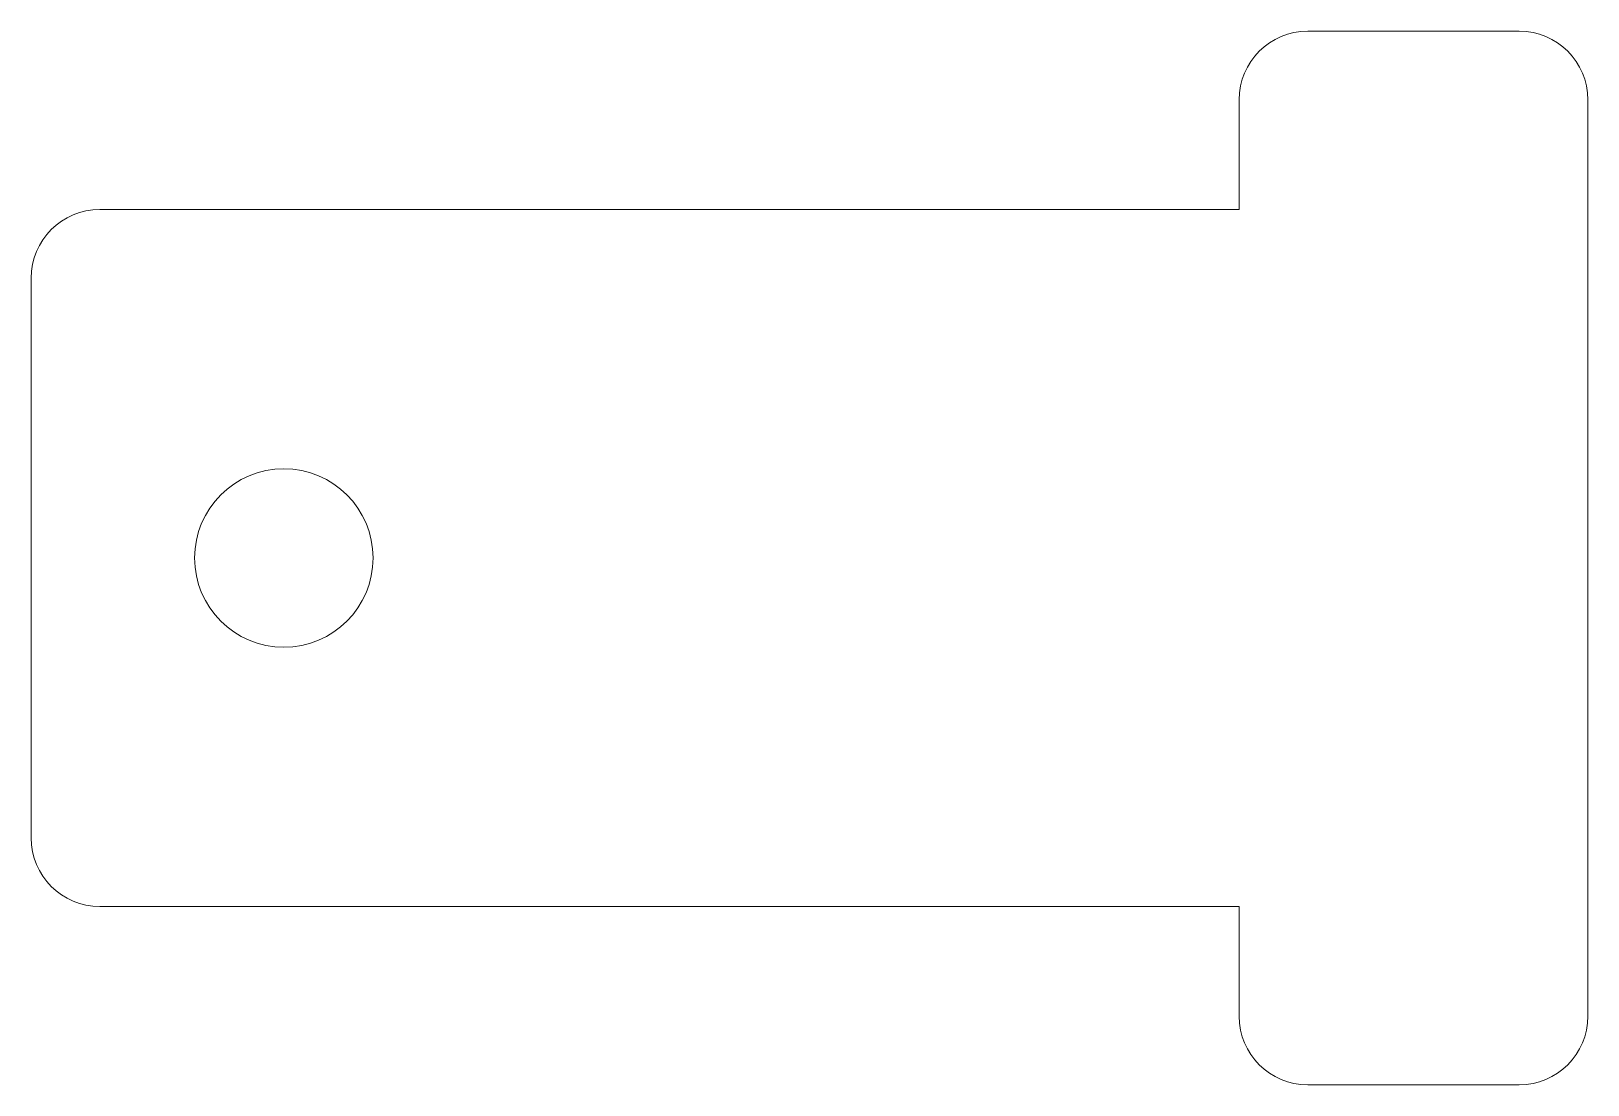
# Model space of a CAD drawing. Header units: millimetres. Extents: x 0 to 56.7, y -6.5 to 31.9.
import ezdxf

# ---------------------------------------------------------------- set-up
doc = ezdxf.new("R2010")
doc.units = ezdxf.units.MM

msp = doc.modelspace()

# ---------------------------------------------------------------- linework, layer by layer
at = {"color": 7, "linetype": 'Continuous', "lineweight": 15}
for p, q in [((54.2, 31.9), (46.5, 31.9)), ((44, 29.4), (44, 25.4)), ((56.7, -4), (56.7, 29.4)), ((44, 25.4), (2.5, 25.4)), ((0, 22.9), (0, 2.5)), ((2.5, 0), (44, 0)), ((44, 0), (44, -4)), ((46.5, -6.5), (54.2, -6.5))]:
    msp.add_line(p, q, dxfattribs=at)
msp.add_circle((9.205, 12.7), 3.25, dxfattribs=at)
for centre, start, end in [((46.5, 29.4), 90, 180), ((54.2, 29.4), 0, 90), ((2.5, 22.9), 90, 180), ((2.5, 2.5), 180, 270), ((46.5, -4), 180, 270), ((54.2, -4), 270, 0)]:
    msp.add_arc(centre, 2.5, start, end, dxfattribs=at)

doc.saveas('drawing.dxf')
